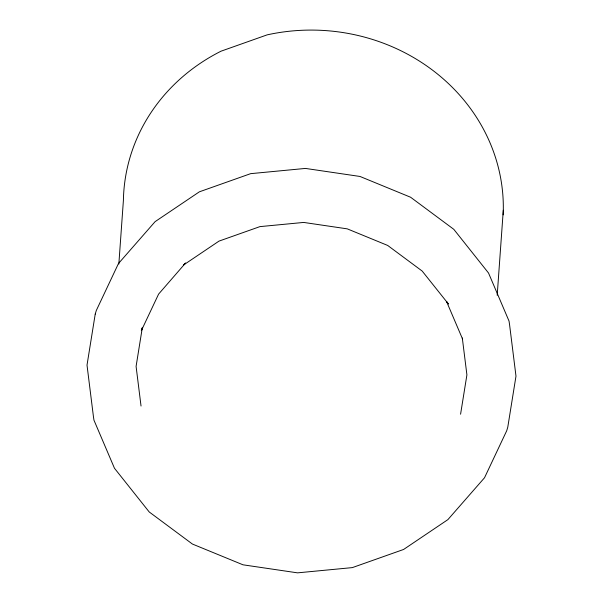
<?xml version="1.0" encoding="UTF-8"?>
<svg xmlns="http://www.w3.org/2000/svg" width="603" height="603" viewBox="0 0 603 603"><rect width="100%" height="100%" fill="white"/><g stroke="black" fill="none" stroke-linecap="round" stroke-linejoin="round"><path stroke-width="0.9" d="M118.844 264.039L123.396 200.482A190.043 175.194 4.1 0 1 221.037 51.187L267.152 34.861A190.043 175.194 4.1 0 1 503.151 214.872M497.196 295.282L503.294 210.228M142.27 327.964L136.09 366.39L141.034 406.03M460.579 414.223L466.91 374.878L462.313 338.012M142.202 327.768L141.343 330.663L158.597 294.106L185.573 263.021L183.614 264.951L218.987 241.117L259.946 226.615L303.701 222.432L347.268 228.854L387.684 245.444L422.19 271.071L448.428 303.987L446.544 301.492L462.501 338.901M95.221 314.118L87.013 365.132L93.42 416.53L93.962 420.178L114.472 468.26L149.212 511.962L192.41 544.042L243.001 564.807L297.55 572.85L352.333 567.611L403.611 549.461L447.893 519.62L484.526 477.749L506.701 430.768L507.779 427.158L515.987 376.136L509.58 324.746L509.038 321.09L488.528 273.016L453.788 229.313L410.59 197.234L359.999 176.46L305.45 168.425L250.667 173.656L199.389 191.814L155.107 221.648L118.474 263.519L96.299 310.507L95.221 314.118"/></g></svg>
